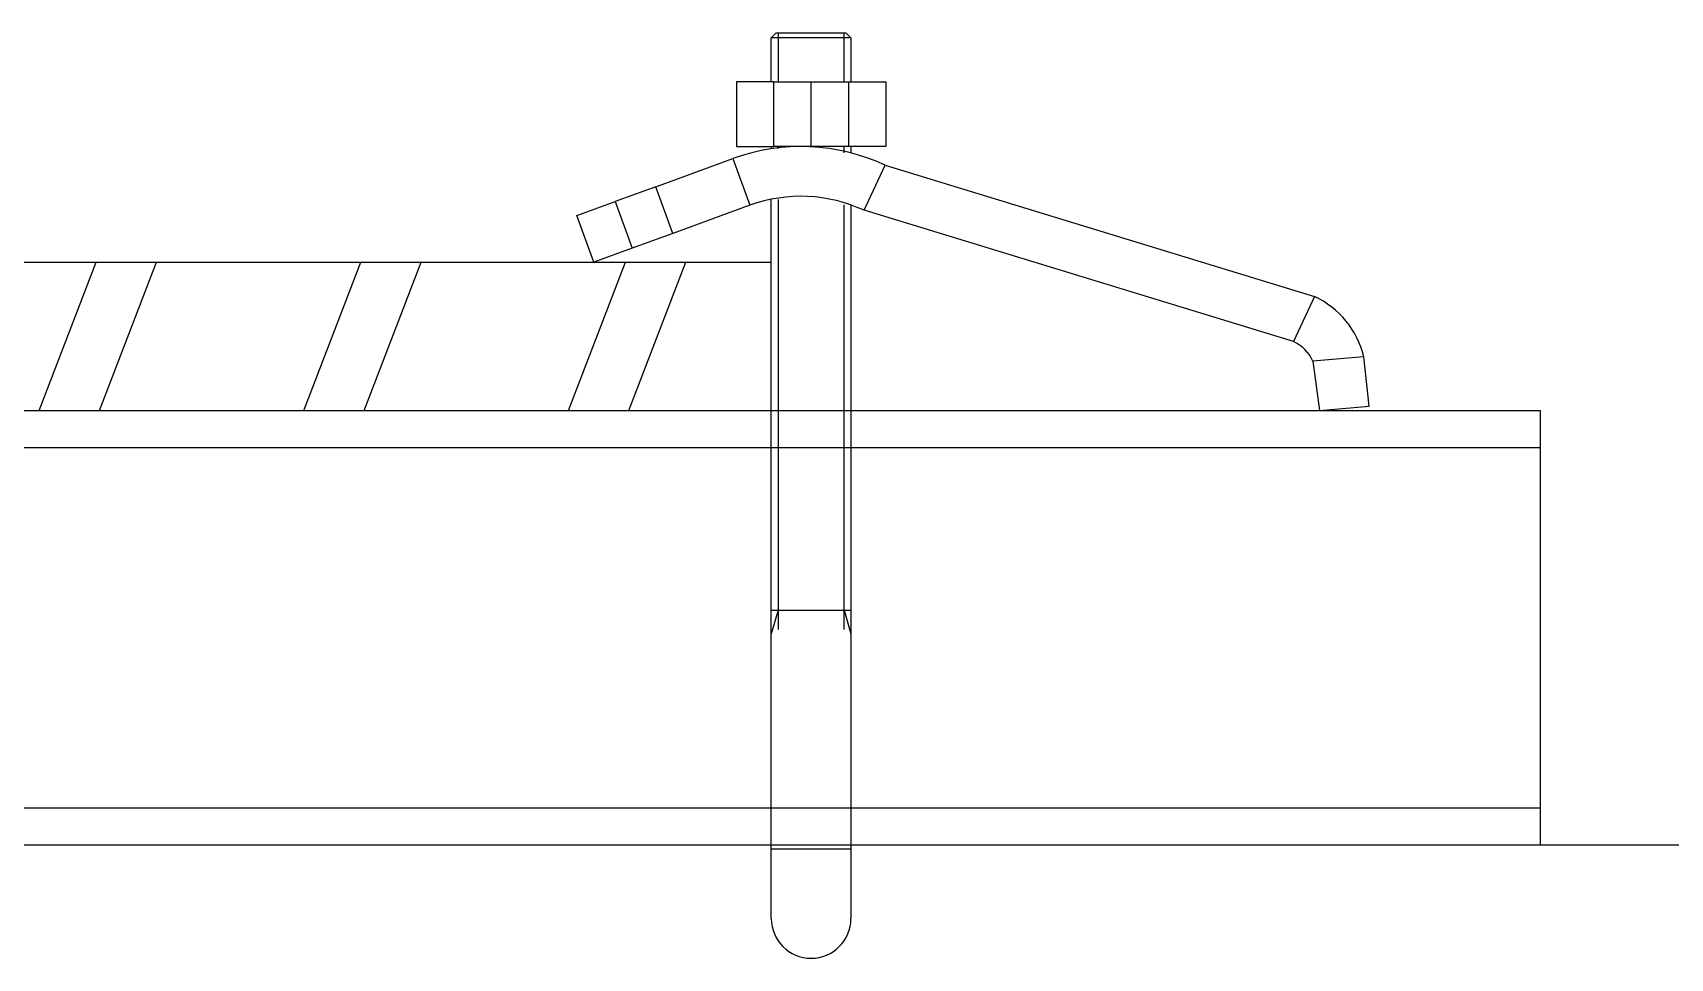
# Model space of a CAD drawing. Extents: x -1396510 to 1250330, y -1892470 to 1623980.
# Drawn here: x -1156437 to -1155808, y -61382 to -61026 of the extents above; entities that cross this region are included whole.
import ezdxf

# ---------------------------------------------------------------- set-up
doc = ezdxf.new("R2010")
doc.units = 0
doc.header["$LTSCALE"] = 1000
doc.header["$MEASUREMENT"] = 0
doc.layers.add('BZ', color=2, linetype='Continuous')
doc.layers.add('walraven', color=7, linetype='Continuous')

msp = doc.modelspace()

# ---------------------------------------------------------------- linework, layer by layer
for p, q in [((-1157042.28, -61114.07), (-1156153.04, -61114.07)), ((-1156434.37, -61171.09), (-1156412.45, -61114.07)), ((-1156411.21, -61171.09), (-1156389.28, -61114.07)), ((-1156332.65, -61171.09), (-1156310.72, -61114.07)), ((-1156309.49, -61171.09), (-1156287.56, -61114.07)), ((-1156230.92, -61171.09), (-1156209, -61114.07)), ((-1156207.76, -61171.09), (-1156185.84, -61114.07))]:
    msp.add_line(p, q)
at = {"linetype": 'Continuous'}
for p, q in [((-1157330.37, -61171.09), (-1155857.6, -61171.09)), ((-1157330.37, -61185.34), (-1155857.6, -61185.34)), ((-1157330.37, -61323.8), (-1155857.6, -61323.8)), ((-1157330.37, -61338.05), (-1155857.6, -61338.05))]:
    msp.add_line(p, q, dxfattribs=at)
at = {"color": 7}
for p, q in [((-1157042.28, -61171.09), (-1156153.04, -61171.09)), ((-1155857.6, -61171.09), (-1155857.6, -61338.05))]:
    msp.add_line(p, q, dxfattribs=at)
at = {"layer": 'BZ'}
msp.add_line((-1163240.98, -61338.05), (-1153705.59, -61338.05), dxfattribs=at)
at = {"layer": 'walraven', "color": 7, "linetype": 'Continuous'}
for p, q in [((-1156153.04, -61027.8), (-1156151.13, -61025.89)), ((-1156153.04, -61044.8), (-1156153.04, -61027.8)), ((-1156151.13, -61025.89), (-1156124.36, -61025.89)), ((-1156124.36, -61025.89), (-1156122.45, -61027.8)), ((-1156122.45, -61027.8), (-1156122.45, -61044.8)), ((-1156152.09, -61044.8), (-1156166.44, -61044.8)), ((-1156166.44, -61044.8), (-1156166.44, -61069.65)), ((-1156152.09, -61069.65), (-1156152.09, -61044.8)), ((-1156152.09, -61044.8), (-1156123.39, -61044.8)), ((-1156123.39, -61044.8), (-1156123.39, -61069.65)), ((-1156123.39, -61044.8), (-1156109.04, -61044.8)), ((-1156109.04, -61044.8), (-1156109.04, -61069.65)), ((-1156166.44, -61069.65), (-1156152.09, -61069.65)), ((-1156153.04, -61069.66), (-1156153.04, -61070.51)), ((-1156123.39, -61069.65), (-1156152.09, -61069.65)), ((-1156150.4, -61070.52), (-1156150.4, -61069.66)), ((-1156125.09, -61072.1), (-1156125.09, -61069.66)), ((-1156109.04, -61069.65), (-1156123.39, -61069.65)), ((-1156122.45, -61069.66), (-1156122.45, -61072.1)), ((-1156197.44, -61085.06), (-1156167.78, -61074.27)), ((-1156109.3, -61076.82), (-1155944.31, -61127.27)), ((-1156197.44, -61085.06), (-1156213, -61090.73)), ((-1156227.79, -61096.11), (-1156213, -61090.73)), ((-1156161.24, -61092.23), (-1156190.9, -61103.03)), ((-1156153.04, -61347.09), (-1156153.04, -61089.93)), ((-1156150.4, -61089.93), (-1156150.4, -61255.32)), ((-1156125.09, -61255.32), (-1156125.09, -61092.08)), ((-1156122.45, -61092.08), (-1156122.45, -61347.09)), ((-1156221.25, -61114.07), (-1156227.79, -61096.11)), ((-1155952.39, -61144.6), (-1156117.38, -61094.15)), ((-1156190.9, -61103.03), (-1156206.46, -61108.69)), ((-1156206.46, -61108.69), (-1156221.25, -61114.07)), ((-1155944.93, -61152.12), (-1155942.39, -61171.09)), ((-1155923.35, -61169.42), (-1155925.39, -61150.41)), ((-1155942.39, -61171.09), (-1155923.35, -61169.42)), ((-1156150.4, -61247.8), (-1156153.04, -61256.95)), ((-1156153.04, -61247.8), (-1156122.45, -61247.8)), ((-1156125.09, -61247.8), (-1156122.45, -61256.95)), ((-1156153.04, -61366.34), (-1156153.04, -61339.57)), ((-1156122.45, -61339.57), (-1156122.45, -61366.34))]:
    msp.add_line(p, q, dxfattribs=at)
at = {"layer": 'walraven', "color": 1, "linetype": 'Continuous'}
for p, q in [((-1156137.74, -61027.8), (-1156153.04, -61027.8)), ((-1156150.4, -61025.89), (-1156150.4, -61044.8)), ((-1156122.45, -61027.8), (-1156137.74, -61027.8)), ((-1156125.09, -61044.8), (-1156125.09, -61025.89)), ((-1156167.78, -61074.27), (-1156161.24, -61092.23)), ((-1156117.38, -61094.15), (-1156109.3, -61076.82)), ((-1156190.9, -61103.03), (-1156197.44, -61085.06)), ((-1156213, -61090.73), (-1156206.46, -61108.69)), ((-1155944.31, -61127.27), (-1155952.39, -61144.6)), ((-1155925.39, -61150.41), (-1155944.93, -61152.12)), ((-1156153.04, -61339.57), (-1156122.45, -61339.57))]:
    msp.add_line(p, q, dxfattribs=at)
at = {"layer": 'walraven', "color": 3, "linetype": 'Continuous'}
msp.add_line((-1156137.74, -61069.65), (-1156137.74, -61044.8), dxfattribs=at)
at = {"layer": 'walraven', "color": 7, "linetype": 'Continuous'}
for centre, radius, start, end in [((-1156141.62, -61146.13), 76.48, 65.0002, 109.99988), ((-1156141.62, -61146.13), 57.36, 65.0002, 109.99988), ((-1155958.85, -61158.46), 34.41, 13.53047, 65.0002), ((-1155958.85, -61158.46), 15.3, 24.4964, 65.0002), ((-1156137.74, -61366.34), 15.3, 180, 0)]:
    msp.add_arc(centre, radius, start, end, dxfattribs=at)

doc.saveas('drawing.dxf')
